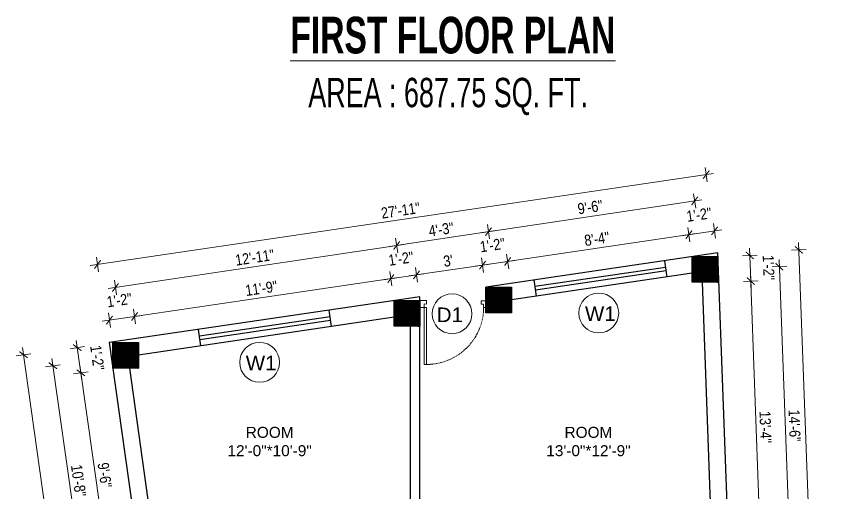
# Model space of a CAD drawing. Header units: inches. Extents: x -5142662 to -4941318, y -3361958 to -3160563.
# Drawn here: x -5002301.7 to -5001858.9, y -3261110.6 to -3260850.6 of the extents above; entities that cross this region are included whole.
import ezdxf

# ---------------------------------------------------------------- set-up
doc = ezdxf.new("R2010")
doc.units = ezdxf.units.IN
doc.header["$LTSCALE"] = 2
doc.header["$MEASUREMENT"] = 0
doc.header["$PDMODE"] = 34
doc.linetypes.add('HIDDEN', pattern=[0.375, 0.25, -0.125])
doc.layers.get('0').update_dxf_attribs({"linetype": 'CONTINUOUS'})
doc.layers.get('DEFPOINTS').update_dxf_attribs({"color": 141, "linetype": 'CONTINUOUS'})
doc.layers.add('A-Hatch', color=7, linetype='CONTINUOUS')
for name, color, linetype, lineweight in [('Annotate-Lite.w', 177, 'CONTINUOUS', 9), ('DIM 1-100', 4, 'CONTINUOUS', 13), ('Door-Window.w', 4, 'CONTINUOUS', 15), ('TEXT', 181, 'CONTINUOUS', 25), ('Text-100.w', 254, 'CONTINUOUS', 9)]:
    doc.layers.add(name, color=color, linetype=linetype, lineweight=lineweight)
doc.styles.add('Arial', font='arial.ttf', dxfattribs={"width": 0.8, "height": 12})
doc.styles.add('arial.', font='arial.ttf')
doc.styles.add('gaurav', font='arial.ttf')
doc.styles.get("Standard").update_dxf_attribs({"font": 'ARIALN.TTF'})
doc.dimstyles.new('1 by 96', dxfattribs={"dimtxt": 6, "dimasz": 4, "dimexe": 4, "dimexo": 4, "dimgap": 2, "dimtad": 1, "dimdec": 0, "dimzin": 0, "dimdsep": 46, "dimlunit": 4, "dimtxsty": 'Standard', "dimblk": 'ARCHTICK', "dimcen": 0, "dimdle": 4, "dimadec": 0, "dimazin": 0, "dimtfac": 1, "dimtdec": 0, "dimtix": 1, "dimtofl": 0, "dimtmove": 1, "dimatfit": 3, "dimldrblk": 'ARCHTICK', "dimfxl": 4, "dimfxlon": 1, "dimtolj": 1, "dimtzin": 0, "dimlwd": -1, "dimlwe": -1, "dimarcsym": 0})

# ---------------------------------------------------------------- blocks, each defined once
blk = doc.blocks.new('3-0')
at = {"ltscale": 3}
for p, q in [((11063.05, 10097.68), (11065.97, 10099.9)), ((11065.25, 10097.81), (11066.71, 10098.92)), ((11065.97, 10099.9), (11066.71, 10098.92)), ((11063.05, 10097.68), (11064.53, 10095.73)), ((11065.99, 10096.84), (11064.53, 10095.73)), ((11065.99, 10096.84), (11065.25, 10097.81)), ((11085.5, 10074.13), (11110.32, 10092.96)), ((11086.24, 10073.15), (11111.05, 10091.97)), ((11111.05, 10091.97), (11110.32, 10092.96)), ((11084.04, 10073.02), (11082.57, 10071.91)), ((11084.04, 10073.02), (11084.78, 10072.04)), ((11084.78, 10072.04), (11086.24, 10073.15)), ((11086.24, 10073.15), (11085.5, 10074.13)), ((11087.72, 10071.2), (11086.24, 10073.15)), ((11082.57, 10071.91), (11084.79, 10068.98)), ((11084.79, 10068.98), (11087.72, 10071.2))]:
    blk.add_line(p, q, dxfattribs=at)
at = {"layer": 'Door-Window.w', "color": 9, "linetype": 'HIDDEN', "lineweight": 18}
blk.add_arc((11085.5, 10074.13), 31.16, 37.1906, 127.1465, dxfattribs=at)
blk = doc.blocks.new('_ArchTick')
at = {"color": 0, "linetype": 'ByBlock', "const_width": 0.15}
blk.add_lwpolyline([(-0.5, -0.5), (0.5, 0.5)], dxfattribs=at)
blk = doc.blocks.new('*D1568')
at = {"layer": 'DEFPOINTS', "color": 0, "ltscale": 0.5, "transparency": 16777216}
for p in [(-5002249.11, -3261042.72), (-5002266.51, -3261045.17), (-5002231.25, -3261155.46)]:
    blk.add_point(p, dxfattribs=at)
at = {"layer": 'DIM 1-100', "color": 0, "ltscale": 0.5, "transparency": 16777216}
for p, q in [((-5002250.03, -3261162.15), (-5002267.06, -3261041.21)), ((-5002262.54, -3261044.61), (-5002270.47, -3261045.73)), ((-5002246.62, -3261157.63), (-5002254.55, -3261158.74))]:
    blk.add_line(p, q, dxfattribs=at)
at = {"layer": 'DIM 1-100', "color": 0, "ltscale": 0.5, "transparency": 16777216, "xscale": 4, "yscale": 4, "zscale": 4}
for p, rotation in [((-5002266.51, -3261045.17), 98.01894551890229), ((-5002250.58, -3261158.19), 278.0189455189023)]:
    blk.add_blockref('_ArchTick', p, dxfattribs=dict(at, rotation=rotation))
at = {"layer": 'DIM 1-100', "color": 0, "ltscale": 0.5, "transparency": 16777216, "insert": (-5002253.53, -3261100.97), "char_height": 6, "attachment_point": 5, "rotation": 278.0189}
blk.add_mtext('\\A1;9\'-6"', dxfattribs=at)
blk = doc.blocks.new('*D1569')
at = {"layer": 'DEFPOINTS', "color": 0, "ltscale": 0.5, "transparency": 16777216}
for p in [(-5002249.11, -3261028.72), (-5002268.44, -3261031.44), (-5002249.11, -3261042.72)]:
    blk.add_point(p, dxfattribs=at)
at = {"layer": 'DIM 1-100', "color": 0, "ltscale": 0.5, "transparency": 16777216}
for p, q in [((-5002265.95, -3261049.13), (-5002269, -3261027.48)), ((-5002264.48, -3261030.89), (-5002272.4, -3261032)), ((-5002262.54, -3261044.61), (-5002270.47, -3261045.73))]:
    blk.add_line(p, q, dxfattribs=at)
at = {"layer": 'DIM 1-100', "color": 0, "ltscale": 0.5, "transparency": 16777216, "xscale": 4, "yscale": 4, "zscale": 4}
for p, rotation in [((-5002268.44, -3261031.44), 98.01894551890229), ((-5002266.51, -3261045.17), 278.0189455189023)]:
    blk.add_blockref('_ArchTick', p, dxfattribs=dict(at, rotation=rotation))
at = {"layer": 'DIM 1-100', "color": 0, "ltscale": 0.5, "transparency": 16777216, "insert": (-5002257.55, -3261036.91), "char_height": 6, "attachment_point": 5, "rotation": 278.0189}
blk.add_mtext('\\A1;1\'-2"', dxfattribs=at)
blk = doc.blocks.new('*D1574')
at = {"layer": 'DEFPOINTS', "color": 0, "ltscale": 0.5, "transparency": 16777216}
for p in [(-5002242.11, -3261035.72), (-5002281.74, -3261041.3), (-5002224.25, -3261162.46)]:
    blk.add_point(p, dxfattribs=at)
at = {"layer": 'DIM 1-100', "color": 0, "ltscale": 0.5, "transparency": 16777216}
for p, q in [((-5002263.32, -3261172.01), (-5002282.29, -3261037.34)), ((-5002277.77, -3261040.74), (-5002285.7, -3261041.86)), ((-5002259.92, -3261167.49), (-5002267.84, -3261168.6))]:
    blk.add_line(p, q, dxfattribs=at)
at = {"layer": 'DIM 1-100', "color": 0, "ltscale": 0.5, "transparency": 16777216, "xscale": 4, "yscale": 4, "zscale": 4}
for p, rotation in [((-5002281.74, -3261041.3), 98.01894551877217), ((-5002263.88, -3261168.05), 278.0189455187722)]:
    blk.add_blockref('_ArchTick', p, dxfattribs=dict(at, rotation=rotation))
at = {"layer": 'DIM 1-100', "color": 0, "ltscale": 0.5, "transparency": 16777216, "insert": (-5002267.79, -3261103.97), "char_height": 6, "attachment_point": 5, "rotation": 278.0189}
blk.add_mtext('\\A1;10\'-8"', dxfattribs=at)
blk = doc.blocks.new('*D1575')
at = {"layer": 'DEFPOINTS', "color": 0, "ltscale": 0.5, "transparency": 16777216}
for p in [(-5002251.08, -3261028.72), (-5002211.04, -3261312.96), (-5002257.71, -3261319.54)]:
    blk.add_point(p, dxfattribs=at)
at = {"layer": 'DIM 1-100', "color": 0, "ltscale": 0.5, "transparency": 16777216}
for p, q in [((-5002293.79, -3261034.74), (-5002301.71, -3261035.85)), ((-5002298.31, -3261031.33), (-5002257.15, -3261323.5)), ((-5002253.75, -3261318.98), (-5002261.67, -3261320.1))]:
    blk.add_line(p, q, dxfattribs=at)
at = {"layer": 'DIM 1-100', "color": 0, "ltscale": 0.5, "transparency": 16777216, "xscale": 4, "yscale": 4, "zscale": 4}
for p, rotation in [((-5002297.75, -3261035.3), 98.01894551889016), ((-5002257.71, -3261319.54), 278.0189455188902)]:
    blk.add_blockref('_ArchTick', p, dxfattribs=dict(at, rotation=rotation))
at = {"layer": 'DIM 1-100', "color": 0, "ltscale": 0.5, "transparency": 16777216, "insert": (-5002272.72, -3261176.71), "char_height": 6, "attachment_point": 5, "rotation": 278.0189}
blk.add_mtext('\\A1;23\'-11"', dxfattribs=at)
blk = doc.blocks.new('*D1582')
at = {"layer": 'DEFPOINTS', "color": 0, "ltscale": 0.5, "transparency": 16777216}
for p in [(-5001919.36, -3260995.78), (-5001901.4, -3260995.12), (-5001912.87, -3261155.46)]:
    blk.add_point(p, dxfattribs=at)
at = {"layer": 'DIM 1-100', "color": 0, "ltscale": 0.5, "transparency": 16777216}
for p, q in [((-5001895.35, -3261158.82), (-5001901.55, -3260991.12)), ((-5001905.4, -3260995.27), (-5001897.4, -3260994.97)), ((-5001899.5, -3261154.97), (-5001891.51, -3261154.67))]:
    blk.add_line(p, q, dxfattribs=at)
at = {"layer": 'DIM 1-100', "color": 0, "ltscale": 0.5, "transparency": 16777216, "xscale": 4, "yscale": 4, "zscale": 4}
for p, rotation in [((-5001901.4, -3260995.12), 92.11435361988055), ((-5001895.5, -3261154.82), 272.1143536198805)]:
    blk.add_blockref('_ArchTick', p, dxfattribs=dict(at, rotation=rotation))
at = {"layer": 'DIM 1-100', "color": 0, "ltscale": 0.5, "transparency": 16777216, "insert": (-5001893.39, -3261074.78), "char_height": 6, "attachment_point": 5, "rotation": 272.1144}
blk.add_mtext('\\A1;13\'-4"', dxfattribs=at)
blk = doc.blocks.new('*D1583')
at = {"layer": 'DEFPOINTS', "color": 0, "ltscale": 0.5, "transparency": 16777216}
for p in [(-5001901.91, -3260981.14), (-5001919.36, -3260981.78), (-5001919.36, -3260995.78)]:
    blk.add_point(p, dxfattribs=at)
at = {"layer": 'DIM 1-100', "color": 0, "ltscale": 0.5, "transparency": 16777216}
for p, q in [((-5001901.25, -3260999.12), (-5001902.06, -3260977.14)), ((-5001905.91, -3260981.28), (-5001897.92, -3260980.99)), ((-5001905.4, -3260995.27), (-5001897.4, -3260994.97))]:
    blk.add_line(p, q, dxfattribs=at)
at = {"layer": 'DIM 1-100', "color": 0, "ltscale": 0.5, "transparency": 16777216, "xscale": 4, "yscale": 4, "zscale": 4}
for p, rotation in [((-5001901.91, -3260981.14), 92.11435361988055), ((-5001901.4, -3260995.12), 272.1143536198805)]:
    blk.add_blockref('_ArchTick', p, dxfattribs=dict(at, rotation=rotation))
at = {"layer": 'DIM 1-100', "color": 0, "ltscale": 0.5, "transparency": 16777216, "insert": (-5001891.64, -3260987.76), "char_height": 6, "attachment_point": 5, "rotation": 272.1144}
blk.add_mtext('\\A1;1\'-2"', dxfattribs=at)
blk = doc.blocks.new('*D1585')
at = {"layer": 'DEFPOINTS', "color": 0, "ltscale": 0.5, "transparency": 16777216}
for p in [(-5001926.36, -3260988.78), (-5001885.82, -3260987.28), (-5001919.87, -3261162.46)]:
    blk.add_point(p, dxfattribs=at)
at = {"layer": 'DIM 1-100', "color": 0, "ltscale": 0.5, "transparency": 16777216}
for p, q in [((-5001879.26, -3261164.97), (-5001885.96, -3260983.29)), ((-5001889.81, -3260987.43), (-5001881.82, -3260987.14)), ((-5001883.4, -3261161.12), (-5001875.41, -3261160.82))]:
    blk.add_line(p, q, dxfattribs=at)
at = {"layer": 'DIM 1-100', "color": 0, "ltscale": 0.5, "transparency": 16777216, "xscale": 4, "yscale": 4, "zscale": 4}
for p, rotation in [((-5001885.82, -3260987.28), 92.11435361967206), ((-5001879.4, -3261160.97), 272.114353619672)]:
    blk.add_blockref('_ArchTick', p, dxfattribs=dict(at, rotation=rotation))
at = {"layer": 'DIM 1-100', "color": 0, "ltscale": 0.5, "transparency": 16777216, "insert": (-5001877.55, -3261073.94), "char_height": 6, "attachment_point": 5, "rotation": 272.1144}
blk.add_mtext('\\A1;14\'-6"', dxfattribs=at)
blk = doc.blocks.new('*D1586')
at = {"layer": 'DEFPOINTS', "color": 0, "ltscale": 0.5, "transparency": 16777216}
for p in [(-5001919.36, -3260979.71), (-5001875.18, -3260978.08), (-5001907.06, -3261312.96)]:
    blk.add_point(p, dxfattribs=at)
at = {"layer": 'DIM 1-100', "color": 0, "ltscale": 0.5, "transparency": 16777216}
for p, q in [((-5001862.73, -3261315.33), (-5001875.33, -3260974.08)), ((-5001879.18, -3260978.23), (-5001871.19, -3260977.93)), ((-5001866.88, -3261311.48), (-5001858.88, -3261311.18))]:
    blk.add_line(p, q, dxfattribs=at)
at = {"layer": 'DIM 1-100', "color": 0, "ltscale": 0.5, "transparency": 16777216, "xscale": 4, "yscale": 4, "zscale": 4}
for p, rotation in [((-5001875.18, -3260978.08), 92.11435361988767), ((-5001862.88, -3261311.33), 272.1143536198877)]:
    blk.add_blockref('_ArchTick', p, dxfattribs=dict(at, rotation=rotation))
at = {"layer": 'DIM 1-100', "color": 0, "ltscale": 0.5, "transparency": 16777216, "insert": (-5001863.97, -3261144.52), "char_height": 6, "attachment_point": 5, "rotation": 272.1144}
blk.add_mtext('\\A1;27\'-9"', dxfattribs=at)
blk = doc.blocks.new('*D1587')
at = {"layer": 'DEFPOINTS', "color": 0, "ltscale": 0.5, "transparency": 16777216}
for p in [(-5002097.57, -3260993.81), (-5002095.8, -3261005.78), (-5002235.11, -3261028.72)]:
    blk.add_point(p, dxfattribs=at)
at = {"layer": 'DIM 1-100', "color": 0, "ltscale": 0.5, "transparency": 16777216}
for p, q in [((-5002096.98, -3260997.76), (-5002098.15, -3260989.85)), ((-5002241.17, -3261015.02), (-5002093.61, -3260993.22)), ((-5002236.63, -3261018.39), (-5002237.8, -3261010.48))]:
    blk.add_line(p, q, dxfattribs=at)
at = {"layer": 'DIM 1-100', "color": 0, "ltscale": 0.5, "transparency": 16777216, "xscale": 4, "yscale": 4, "zscale": 4}
for p, rotation in [((-5002097.57, -3260993.81), 8.403880657176396), ((-5002237.22, -3261014.44), 188.4038806571764)]:
    blk.add_blockref('_ArchTick', p, dxfattribs=dict(at, rotation=rotation))
at = {"layer": 'DIM 1-100', "color": 0, "ltscale": 0.5, "transparency": 16777216, "insert": (-5002168.13, -3260999.11), "char_height": 6, "attachment_point": 5, "rotation": 8.4039}
blk.add_mtext('\\A1;11\'-9"', dxfattribs=at)
blk = doc.blocks.new('*D1588')
at = {"layer": 'DEFPOINTS', "color": 0, "ltscale": 0.5, "transparency": 16777216}
for p in [(-5002083.57, -3260991.74), (-5002081.8, -3261003.71), (-5002095.8, -3261005.78)]:
    blk.add_point(p, dxfattribs=at)
at = {"layer": 'DIM 1-100', "color": 0, "ltscale": 0.5, "transparency": 16777216}
for p, q in [((-5002096.98, -3260997.76), (-5002098.15, -3260989.85)), ((-5002082.98, -3260995.7), (-5002084.15, -3260987.78)), ((-5002101.53, -3260994.39), (-5002079.61, -3260991.15))]:
    blk.add_line(p, q, dxfattribs=at)
at = {"layer": 'DIM 1-100', "color": 0, "ltscale": 0.5, "transparency": 16777216, "xscale": 4, "yscale": 4, "zscale": 4}
for p, rotation in [((-5002083.57, -3260991.74), 8.403880657176396), ((-5002097.57, -3260993.81), 188.4038806571764)]:
    blk.add_blockref('_ArchTick', p, dxfattribs=dict(at, rotation=rotation))
at = {"layer": 'DIM 1-100', "color": 0, "ltscale": 0.5, "transparency": 16777216, "insert": (-5002092.03, -3260982.86), "char_height": 6, "attachment_point": 5, "rotation": 8.4039}
blk.add_mtext('\\A1;1\'-2"', dxfattribs=at)
blk = doc.blocks.new('*D1589')
at = {"layer": 'DEFPOINTS', "color": 0, "ltscale": 0.5, "transparency": 16777216}
for p in [(-5002047.57, -3260986.42), (-5002045.8, -3260998.39), (-5002081.8, -3261003.71)]:
    blk.add_point(p, dxfattribs=at)
at = {"layer": 'DIM 1-100', "color": 0, "ltscale": 0.5, "transparency": 16777216}
for p, q in [((-5002087.53, -3260992.32), (-5002043.61, -3260985.84)), ((-5002046.98, -3260990.38), (-5002048.15, -3260982.46)), ((-5002082.98, -3260995.7), (-5002084.15, -3260987.78))]:
    blk.add_line(p, q, dxfattribs=at)
at = {"layer": 'DIM 1-100', "color": 0, "ltscale": 0.5, "transparency": 16777216, "xscale": 4, "yscale": 4, "zscale": 4}
for p, rotation in [((-5002047.57, -3260986.42), 8.403880657176396), ((-5002083.57, -3260991.74), 188.4038806571764)]:
    blk.add_blockref('_ArchTick', p, dxfattribs=dict(at, rotation=rotation))
at = {"layer": 'DIM 1-100', "color": 0, "ltscale": 0.5, "transparency": 16777216, "insert": (-5002066.31, -3260984.07), "char_height": 6, "attachment_point": 5, "rotation": 8.4039}
blk.add_mtext("\\A1;3'", dxfattribs=at)
blk = doc.blocks.new('*D1590')
at = {"layer": 'DEFPOINTS', "color": 0, "ltscale": 0.5, "transparency": 16777216}
for p in [(-5002033.87, -3260984.4), (-5002045.8, -3260998.39), (-5002031.8, -3260998.39)]:
    blk.add_point(p, dxfattribs=at)
at = {"layer": 'DIM 1-100', "color": 0, "ltscale": 0.5, "transparency": 16777216}
for p, q in [((-5002033.28, -3260988.35), (-5002034.45, -3260980.44)), ((-5002051.53, -3260987), (-5002029.91, -3260983.81)), ((-5002046.98, -3260990.38), (-5002048.15, -3260982.46))]:
    blk.add_line(p, q, dxfattribs=at)
at = {"layer": 'DIM 1-100', "color": 0, "ltscale": 0.5, "transparency": 16777216, "xscale": 4, "yscale": 4, "zscale": 4}
for p, rotation in [((-5002047.57, -3260986.42), 188.4038806571764), ((-5002033.87, -3260984.4), 8.403880657176396)]:
    blk.add_blockref('_ArchTick', p, dxfattribs=dict(at, rotation=rotation))
at = {"layer": 'DIM 1-100', "color": 0, "ltscale": 0.5, "transparency": 16777216, "insert": (-5002042.18, -3260975.49), "char_height": 6, "attachment_point": 5, "rotation": 8.4039}
blk.add_mtext('\\A1;1\'-2"', dxfattribs=at)
blk = doc.blocks.new('*D1591')
at = {"layer": 'DEFPOINTS', "color": 0, "ltscale": 0.5, "transparency": 16777216}
for p in [(-5001935.13, -3260969.81), (-5001933.36, -3260981.78), (-5002031.8, -3260998.39)]:
    blk.add_point(p, dxfattribs=at)
at = {"layer": 'DIM 1-100', "color": 0, "ltscale": 0.5, "transparency": 16777216}
for p, q in [((-5001934.54, -3260973.77), (-5001935.71, -3260965.85)), ((-5002037.83, -3260984.98), (-5001931.17, -3260969.22)), ((-5002033.28, -3260988.35), (-5002034.45, -3260980.44))]:
    blk.add_line(p, q, dxfattribs=at)
at = {"layer": 'DIM 1-100', "color": 0, "ltscale": 0.5, "transparency": 16777216, "xscale": 4, "yscale": 4, "zscale": 4}
for p, rotation in [((-5001935.13, -3260969.81), 8.403880657176396), ((-5002033.87, -3260984.4), 188.4038806571764)]:
    blk.add_blockref('_ArchTick', p, dxfattribs=dict(at, rotation=rotation))
at = {"layer": 'DIM 1-100', "color": 0, "ltscale": 0.5, "transparency": 16777216, "insert": (-5001985.24, -3260972.09), "char_height": 6, "attachment_point": 5, "rotation": 8.4039}
blk.add_mtext('\\A1;8\'-4"', dxfattribs=at)
blk = doc.blocks.new('*D1592')
at = {"layer": 'DEFPOINTS', "color": 0, "ltscale": 0.5, "transparency": 16777216}
for p in [(-5001921.13, -3260967.74), (-5001919.36, -3260979.71), (-5001933.36, -3260981.78)]:
    blk.add_point(p, dxfattribs=at)
at = {"layer": 'DIM 1-100', "color": 0, "ltscale": 0.5, "transparency": 16777216}
for p, q in [((-5001920.54, -3260971.7), (-5001921.71, -3260963.78)), ((-5001939.09, -3260970.39), (-5001917.17, -3260967.16)), ((-5001934.54, -3260973.77), (-5001935.71, -3260965.85))]:
    blk.add_line(p, q, dxfattribs=at)
at = {"layer": 'DIM 1-100', "color": 0, "ltscale": 0.5, "transparency": 16777216, "xscale": 4, "yscale": 4, "zscale": 4}
for p, rotation in [((-5001935.13, -3260969.81), 188.4038806571764), ((-5001921.13, -3260967.74), 8.403880657176396)]:
    blk.add_blockref('_ArchTick', p, dxfattribs=dict(at, rotation=rotation))
at = {"layer": 'DIM 1-100', "color": 0, "ltscale": 0.5, "transparency": 16777216, "insert": (-5001929.59, -3260958.86), "char_height": 6, "attachment_point": 5, "rotation": 8.4039}
blk.add_mtext('\\A1;1\'-2"', dxfattribs=at)
blk = doc.blocks.new('*D1593')
at = {"layer": 'DEFPOINTS', "color": 0, "ltscale": 0.5, "transparency": 16777216}
for p in [(-5002250.92, -3261016.46), (-5002249.11, -3261028.72), (-5002235.11, -3261028.72)]:
    blk.add_point(p, dxfattribs=at)
at = {"layer": 'DIM 1-100', "color": 0, "ltscale": 0.5, "transparency": 16777216}
for p, q in [((-5002250.33, -3261020.42), (-5002251.5, -3261012.5)), ((-5002236.63, -3261018.39), (-5002237.8, -3261010.48)), ((-5002233.26, -3261013.85), (-5002254.88, -3261017.05))]:
    blk.add_line(p, q, dxfattribs=at)
at = {"layer": 'DIM 1-100', "color": 0, "ltscale": 0.5, "transparency": 16777216, "xscale": 4, "yscale": 4, "zscale": 4}
for p, rotation in [((-5002237.22, -3261014.44), 8.403880657176357), ((-5002250.92, -3261016.46), 188.4038806571764)]:
    blk.add_blockref('_ArchTick', p, dxfattribs=dict(at, rotation=rotation))
at = {"layer": 'DIM 1-100', "color": 0, "ltscale": 0.5, "transparency": 16777216, "insert": (-5002245.53, -3261005.53), "char_height": 6, "attachment_point": 5, "rotation": 8.4039}
blk.add_mtext('\\A1;1\'-2"', dxfattribs=at)
blk = doc.blocks.new('*D1594')
at = {"layer": 'DEFPOINTS', "color": 0, "ltscale": 0.5, "transparency": 16777216}
for p in [(-5002247.66, -3260998.61), (-5002088.8, -3261012.78), (-5002242.11, -3261035.72)]:
    blk.add_point(p, dxfattribs=at)
at = {"layer": 'DIM 1-100', "color": 0, "ltscale": 0.5, "transparency": 16777216}
for p, q in [((-5002093.76, -3260979.63), (-5002094.95, -3260971.72)), ((-5002090.4, -3260975.08), (-5002251.62, -3260999.21)), ((-5002247.07, -3261002.57), (-5002248.25, -3260994.66))]:
    blk.add_line(p, q, dxfattribs=at)
at = {"layer": 'DIM 1-100', "color": 0, "ltscale": 0.5, "transparency": 16777216, "xscale": 4, "yscale": 4, "zscale": 4}
for p, rotation in [((-5002094.35, -3260975.67), 8.510423086332324), ((-5002247.66, -3260998.61), 188.5104230863323)]:
    blk.add_blockref('_ArchTick', p, dxfattribs=dict(at, rotation=rotation))
at = {"layer": 'DIM 1-100', "color": 0, "ltscale": 0.5, "transparency": 16777216, "insert": (-5002171.75, -3260982.19), "char_height": 6, "attachment_point": 5, "rotation": 8.5104}
blk.add_mtext('\\A1;12\'-11"', dxfattribs=at)
blk = doc.blocks.new('*D1595')
at = {"layer": 'DEFPOINTS', "color": 0, "ltscale": 0.5, "transparency": 16777216}
for p in [(-5002044.37, -3260968.19), (-5002038.8, -3261005.39), (-5002088.8, -3261012.78)]:
    blk.add_point(p, dxfattribs=at)
at = {"layer": 'DIM 1-100', "color": 0, "ltscale": 0.5, "transparency": 16777216}
for p, q in [((-5002098.31, -3260976.27), (-5002040.41, -3260967.6)), ((-5002043.78, -3260972.15), (-5002044.96, -3260964.24)), ((-5002093.76, -3260979.63), (-5002094.95, -3260971.72))]:
    blk.add_line(p, q, dxfattribs=at)
at = {"layer": 'DIM 1-100', "color": 0, "ltscale": 0.5, "transparency": 16777216, "xscale": 4, "yscale": 4, "zscale": 4}
for p, rotation in [((-5002044.37, -3260968.19), 8.510423086342314), ((-5002094.35, -3260975.67), 188.5104230863423)]:
    blk.add_blockref('_ArchTick', p, dxfattribs=dict(at, rotation=rotation))
at = {"layer": 'DIM 1-100', "color": 0, "ltscale": 0.5, "transparency": 16777216, "insert": (-5002070.11, -3260966.93), "char_height": 6, "attachment_point": 5, "rotation": 8.5104}
blk.add_mtext('\\A1;4\'-3"', dxfattribs=at)
blk = doc.blocks.new('*D1596')
at = {"layer": 'DEFPOINTS', "color": 0, "ltscale": 0.5, "transparency": 16777216}
for p in [(-5001931.96, -3260951.37), (-5001926.36, -3260988.78), (-5002038.8, -3261005.39)]:
    blk.add_point(p, dxfattribs=at)
at = {"layer": 'DIM 1-100', "color": 0, "ltscale": 0.5, "transparency": 16777216}
for p, q in [((-5001931.37, -3260955.33), (-5001932.55, -3260947.42)), ((-5002048.32, -3260968.79), (-5001928, -3260950.78)), ((-5002043.78, -3260972.15), (-5002044.96, -3260964.24))]:
    blk.add_line(p, q, dxfattribs=at)
at = {"layer": 'DIM 1-100', "color": 0, "ltscale": 0.5, "transparency": 16777216, "xscale": 4, "yscale": 4, "zscale": 4}
for p, rotation in [((-5001931.96, -3260951.37), 8.510423086342314), ((-5002044.37, -3260968.19), 188.5104230863423)]:
    blk.add_blockref('_ArchTick', p, dxfattribs=dict(at, rotation=rotation))
at = {"layer": 'DIM 1-100', "color": 0, "ltscale": 0.5, "transparency": 16777216, "insert": (-5001988.91, -3260954.78), "char_height": 6, "attachment_point": 5, "rotation": 8.5104}
blk.add_mtext('\\A1;9\'-6"', dxfattribs=at)
blk = doc.blocks.new('*D1597')
at = {"layer": 'DEFPOINTS', "color": 0, "ltscale": 0.5, "transparency": 16777216}
for p in [(-5001919.36, -3260979.71), (-5002257.39, -3260986.02), (-5002251.08, -3261028.72)]:
    blk.add_point(p, dxfattribs=at)
at = {"layer": 'DIM 1-100', "color": 0, "ltscale": 0.5, "transparency": 16777216}
for p, q in [((-5001921.71, -3260936.43), (-5002261.34, -3260986.61)), ((-5001925.08, -3260940.97), (-5001926.25, -3260933.06)), ((-5002256.8, -3260989.98), (-5002257.97, -3260982.07))]:
    blk.add_line(p, q, dxfattribs=at)
at = {"layer": 'DIM 1-100', "color": 0, "ltscale": 0.5, "transparency": 16777216, "xscale": 4, "yscale": 4, "zscale": 4}
for p, rotation in [((-5001925.67, -3260937.02), 8.403880655919362), ((-5002257.39, -3260986.02), 188.4038806559193)]:
    blk.add_blockref('_ArchTick', p, dxfattribs=dict(at, rotation=rotation))
at = {"layer": 'DIM 1-100', "color": 0, "ltscale": 0.5, "transparency": 16777216, "insert": (-5002092.26, -3260956.56), "char_height": 6, "attachment_point": 5, "rotation": 8.4039}
blk.add_mtext('\\A1;27\'-11"', dxfattribs=at)

msp = doc.modelspace()

# ---------------------------------------------------------------- hatches: boundary and pattern name
at = {"layer": 'A-Hatch', "ltscale": 0.5}
h = msp.add_hatch(dxfattribs=at)
h.set_pattern_fill('ANSI31', color=256)
h.set_pattern_definition([(45, (89499.35351, -2576.31055), (-0.0883883476483, 0.0883883476483), [])])
h.paths.add_polyline_path([(-5001919.36, -3260981.78), (-5001933.36, -3260981.78), (-5001933.36, -3260995.78), (-5001919.36, -3260995.78)])
h = msp.add_hatch(dxfattribs=at)
h.set_pattern_fill('ANSI31', color=256)
h.set_pattern_definition([(45, (89386.91249, -2592.92218), (-0.0883883476483, 0.0883883476483), [])])
h.paths.add_polyline_path([(-5002031.8, -3260998.39), (-5002045.8, -3260998.39), (-5002045.8, -3261012.39), (-5002031.8, -3261012.39)])
h = msp.add_hatch(dxfattribs=at)
h.set_pattern_fill('ANSI31', color=256)
h.set_pattern_definition([(45, (89336.91249, -2600.309), (-0.0883883476483, 0.0883883476483), [])])
h.paths.add_polyline_path([(-5002081.8, -3261005.78), (-5002095.8, -3261005.78), (-5002095.8, -3261019.78), (-5002081.8, -3261019.78)])
h = msp.add_hatch(dxfattribs=at)
h.set_pattern_fill('ANSI31', color=256)
h.set_pattern_definition([(45, (89183.60549, -2623.2494), (-0.0883883476483, 0.0883883476483), [])])
h.paths.add_polyline_path([(-5002235.11, -3261028.72), (-5002249.11, -3261028.72), (-5002249.11, -3261042.72), (-5002235.11, -3261042.72)])

# ---------------------------------------------------------------- linework, layer by layer
at = {"ltscale": 0.5}
for p, q in [((-5001946.97, -3260992.89), (-5001948.28, -3260983.99)), ((-5002019, -3260997.97), (-5001947.77, -3260987.45)), ((-5002018.71, -3260999.95), (-5001947.48, -3260989.43)), ((-5001933.36, -3260990.88), (-5002031.8, -3261005.42)), ((-5002018.19, -3261003.41), (-5002019.51, -3260994.51)), ((-5001921.88, -3261155.46), (-5001927.77, -3260995.78)), ((-5002081.8, -3261005.78), (-5002081.8, -3261003.71)), ((-5002129.84, -3261019.91), (-5002131.16, -3261011)), ((-5002095.8, -3261014.88), (-5002235.11, -3261035.46)), ((-5002201.87, -3261024.99), (-5002130.64, -3261014.47)), ((-5002201.58, -3261026.97), (-5002130.35, -3261016.44)), ((-5002081.8, -3261159.96), (-5002081.8, -3261013.01)), ((-5002086.8, -3261155.46), (-5002086.8, -3261019.78)), ((-5002201.07, -3261030.43), (-5002202.38, -3261021.53)), ((-5002240.02, -3261042.72), (-5002224.14, -3261155.46))]:
    msp.add_line(p, q, dxfattribs=at)
for points in [[(-5002045.8, -3261312.96), (-5001907.06, -3261312.96), (-5001919.36, -3260979.71), (-5002045.8, -3260998.39)], [(-5002081.8, -3261003.71), (-5002251.08, -3261028.72), (-5002211.04, -3261312.96), (-5002197.04, -3261312.96)]]:
    msp.add_lwpolyline(points, dxfattribs=at)
for points in [[(-5001933.36, -3260981.78), (-5001919.36, -3260981.78), (-5001919.36, -3260995.78), (-5001933.36, -3260995.78)], [(-5002045.8, -3260998.39), (-5002031.8, -3260998.39), (-5002031.8, -3261012.39), (-5002045.8, -3261012.39)], [(-5002095.8, -3261005.78), (-5002081.8, -3261005.78), (-5002081.8, -3261019.78), (-5002095.8, -3261019.78)], [(-5002249.11, -3261028.72), (-5002235.11, -3261028.72), (-5002235.11, -3261042.72), (-5002249.11, -3261042.72)]]:
    msp.add_lwpolyline(points, close=True, dxfattribs=at)
at = {"layer": 'Annotate-Lite.w', "ltscale": 0.005}
for centre in [(-5002064.18, -3261012.97), (-5001984.22, -3261012.53), (-5002169.07, -3261039.45)]:
    msp.add_circle(centre, 10.86, dxfattribs=at)

# ---------------------------------------------------------------- block references
at = {"layer": 'Door-Window.w', "linetype": 'ByBlock', "xscale": 0.9997910039992908, "yscale": 0.9997910037636757, "zscale": 0.9997910039624013, "rotation": 232.8094047736232}
msp.add_blockref('3-0', (-5003402.36, -3246092.05), dxfattribs=at)

# ---------------------------------------------------------------- texts
at = {"layer": 'Annotate-Lite.w', "ltscale": 0.005, "char_height": 8, "style": 'gaurav'}
for s, insert, attachment_point in [('D1', (-5002058.26, -3261017.53), 9), ('W1', (-5001991.76, -3261008.88), 1), ('W1', (-5002176.61, -3261035.8), 1)]:
    msp.add_mtext_dynamic_manual_height_columns(s, width=8, gutter_width=100, heights=[0], dxfattribs=dict(at, insert=insert, attachment_point=attachment_point))
at = {"layer": 'TEXT', "lineweight": -2, "char_height": 6, "attachment_point": 5, "style": 'arial.'}
for s, insert in [('ROOM\\P12\'-0"*10\'-9"', (-5002163.61, -3261082.7)), ('ROOM\\P13\'-0"*12\'-9"', (-5001989.85, -3261082.7))]:
    msp.add_mtext_dynamic_manual_height_columns(s, width=45.7314, gutter_width=30, heights=[0], dxfattribs=dict(at, insert=insert))
at = {"layer": 'Text-100.w', "insert": (-5002066.32, -3260850.89), "char_height": 20, "width": 569.1024, "attachment_point": 2, "style": 'Arial'}
msp.add_mtext('\\A1;{\\fArial Narrow|b1|i0|c0|p34;\\L FIRST FLOOR PLAN\\P\\fArial Narrow|b0|i0|c0|p34;\\H0.8x;\\lAREA : 687.75 SQ. FT.\\H1.02306x; }', dxfattribs=at)

# ---------------------------------------------------------------- dimensions: what is measured, and where the dimension line sits
at = {"layer": 'DIM 1-100', "ltscale": 0.5}
for p1, p2, distance, picture, middle in [((-5001919.36, -3260979.71), (-5002251.08, -3261028.72), -43.16, '*D1597', (-5002092.26, -3260956.56)), ((-5002088.8, -3261012.78), (-5002242.11, -3261035.72), -37.52, '*D1594', (-5002171.75, -3260982.19)), ((-5001907.06, -3261312.96), (-5001919.36, -3260979.71), -44.21, '*D1586', (-5001863.97, -3261144.52)), ((-5002251.08, -3261028.72), (-5002211.04, -3261312.96), -47.13, '*D1575', (-5002272.72, -3261176.71))]:
    dim = msp.add_aligned_dim(p1=p1, p2=p2, distance=distance, dimstyle='1 by 96', dxfattribs=at)
    dim.commit()
    dim.dimension.update_dxf_attribs({"geometry": picture, "text_midpoint": middle})
for base, p1, p2, angle, picture, middle in [((-5001931.96, -3260951.37), (-5002038.8, -3261005.39), (-5001926.36, -3260988.78), 8.5104, '*D1596', (-5001988.91, -3260954.78)), ((-5002044.37, -3260968.19), (-5002088.8, -3261012.78), (-5002038.8, -3261005.39), 8.5104, '*D1595', (-5002070.11, -3260966.93)), ((-5001935.13, -3260969.81), (-5002031.8, -3260998.39), (-5001933.36, -3260981.78), 188.4039, '*D1591', (-5001985.24, -3260972.09)), ((-5002047.57, -3260986.42), (-5002081.8, -3261003.71), (-5002045.8, -3260998.39), 188.4039, '*D1589', (-5002066.31, -3260984.07)), ((-5001885.82, -3260987.28), (-5001919.87, -3261162.46), (-5001926.36, -3260988.78), 272.1144, '*D1585', (-5001877.55, -3261073.94)), ((-5002097.57, -3260993.81), (-5002235.11, -3261028.72), (-5002095.8, -3261005.78), 188.4039, '*D1587', (-5002168.13, -3260999.11)), ((-5001901.4, -3260995.12), (-5001912.87, -3261155.46), (-5001919.36, -3260995.78), 272.1144, '*D1582', (-5001893.39, -3261074.78)), ((-5002281.74, -3261041.3), (-5002224.25, -3261162.46), (-5002242.11, -3261035.72), 278.0189, '*D1574', (-5002267.79, -3261103.97)), ((-5002266.51, -3261045.17), (-5002231.25, -3261155.46), (-5002249.11, -3261042.72), 278.0189, '*D1568', (-5002253.53, -3261100.97))]:
    dim = msp.add_linear_dim(base=base, p1=p1, p2=p2, angle=angle, dimstyle='1 by 96', dxfattribs=at)
    dim.commit()
    dim.dimension.update_dxf_attribs({"geometry": picture, "text_midpoint": middle})
for base, p1, p2, angle, picture, middle in [((-5001921.13, -3260967.74), (-5001933.36, -3260981.78), (-5001919.36, -3260979.71), 188.4039, '*D1592', (-5001928.86, -3260963.82)), ((-5002033.87, -3260984.4), (-5002045.8, -3260998.39), (-5002031.8, -3260998.39), 188.4039, '*D1590', (-5002041.45, -3260980.45)), ((-5001901.91, -3260981.14), (-5001919.36, -3260995.78), (-5001919.36, -3260981.78), 272.1144, '*D1583', (-5001896.65, -3260987.94)), ((-5002083.57, -3260991.74), (-5002095.8, -3261005.78), (-5002081.8, -3261003.71), 188.4039, '*D1588', (-5002091.3, -3260987.81)), ((-5002250.92, -3261016.46), (-5002235.11, -3261028.72), (-5002249.11, -3261028.72), 188.4039, '*D1593', (-5002244.8, -3261010.49)), ((-5002268.44, -3261031.44), (-5002249.11, -3261042.72), (-5002249.11, -3261028.72), 278.0189, '*D1569', (-5002262.51, -3261037.61))]:
    dim = msp.add_linear_dim(base=base, p1=p1, p2=p2, angle=angle, dimstyle='1 by 96', dxfattribs=at)
    dim.commit()
    dim.dimension.update_dxf_attribs({"geometry": picture, "text_midpoint": middle, "dimtype": 160})

doc.saveas('drawing.dxf')
